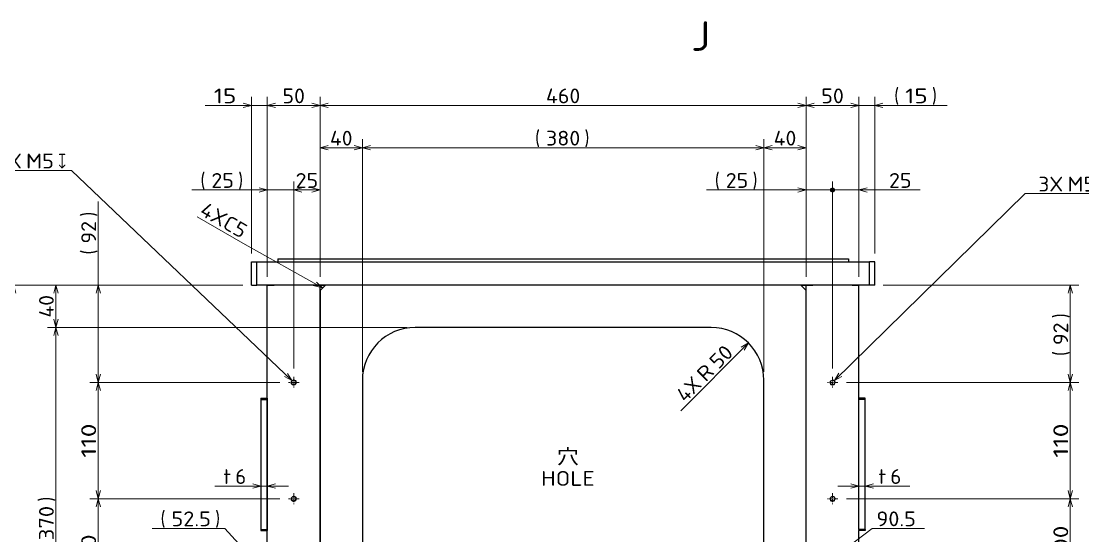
# Model space of a CAD drawing. Extents: x 0 to 1248, y -10 to 833.
# Drawn here: x 647.3 to 898.5, y 184.5 to 306.1 of the extents above; entities that cross this region are included whole.
import ezdxf
from ezdxf.enums import TextEntityAlignment as Align

# ---------------------------------------------------------------- set-up
doc = ezdxf.new("R2010")
doc.units = 0
doc.linetypes.add('DASHDOT', pattern=[18.5, 12, -3, 0.5, -3])
doc.layers.get('0').update_dxf_attribs({"lineweight": 13})
doc.styles.add('GDT', font='gdt.shx')
doc.styles.get("Standard").update_dxf_attribs({"font": 'isocp.shx'})
doc.dimstyles.get("Standard").update_dxf_attribs({"dimtxt": 2.5, "dimasz": 2.5, "dimexe": 1.25, "dimexo": 0.625, "dimtad": 1, "dimcen": 2.5, "dimadec": 0, "dimazin": 0, "dimtfac": 1, "dimtmove": 0, "dimatfit": 0, "dimfxl": 1, "dimarcsym": 0})

# ---------------------------------------------------------------- blocks, each defined once
blk = doc.blocks.new('*D8')
at = {"color": 7, "lineweight": 13}
blk.add_line((819.378692, 230.087332), (803.353398, 214.062041), dxfattribs=at)
blk.add_lwpolyline([(818.378692, 228.355276), (819.378692, 230.087332), (817.64664, 229.087332)], dxfattribs=at)
for s, rotation, width, p, p2 in [('50', 44.999942, 0.868247, (812.275104, 223.690848), (816.061091, 227.476828)), ('R', 44.999905, 1.078997, (809.279098, 220.694845), (811.568, 222.98374)), ('4X', 44.999974, 0.953546, (804.414058, 215.829809), (808.57199, 219.987738))]:
    blk.add_text(s, height=3.5, rotation=rotation, dxfattribs=dict(at, width=width)).set_placement(p, p2, align=Align.FIT)
blk = doc.blocks.new('*D9')
at = {"color": 7, "lineweight": 13}
for p, q in [((847.039855, 214.748495), (847.039855, 194.248495)), ((840.539855, 196.248495), (857.557555, 196.248495)), ((845.539855, 187.748495), (845.539855, 198.248495))]:
    blk.add_line(p, q, dxfattribs=at)
for points in [[(843.608001, 195.730856), (845.539855, 196.248495), (843.608001, 196.766135)], [(848.971709, 196.766135), (847.039855, 196.248495), (848.971709, 195.730856)]]:
    blk.add_lwpolyline(points, dxfattribs=at)
for s, width, p, p2 in [('t', 1.09249, (850.147147, 196.748495), (851.967963, 196.748495)), ('6', 0.913976, (852.967956, 196.748495), (855.557555, 196.748495))]:
    blk.add_text(s, height=3.5, dxfattribs=dict(at, width=width)).set_placement(p, p2, align=Align.FIT)
blk = doc.blocks.new('*D10')
at = {"color": 7, "lineweight": 13}
for p, q in [((704.039855, 214.748495), (704.039855, 194.248495)), ((693.147391, 196.248495), (710.539855, 196.248495))]:
    blk.add_line(p, q, dxfattribs=at)
for points in [[(702.108001, 195.730856), (704.039855, 196.248495), (702.108001, 196.766135)], [(707.471709, 196.766135), (705.539855, 196.248495), (707.471709, 195.730856)]]:
    blk.add_lwpolyline(points, dxfattribs=at)
for s, width, p, p2 in [('t', 1.09249, (695.147391, 196.748495), (696.968207, 196.748495)), ('6', 0.913976, (697.9682, 196.748495), (700.557799, 196.748495))]:
    blk.add_text(s, height=3.5, dxfattribs=dict(at, width=width)).set_placement(p, p2, align=Align.FIT)
blk = doc.blocks.new('*D13')
at = {"color": 214, "lineweight": 13}
for p, q in [((839.736388, 221.185797), (884.871634, 265.387198)), ((884.871634, 265.387198), (906.321197, 265.387198))]:
    blk.add_line(p, q, dxfattribs=at)
blk.add_lwpolyline([(840.754439, 222.907301), (839.736388, 221.185797), (841.478797, 222.167631)], dxfattribs=at)
for s, width, p, p2 in [('3X', 0.953546, (887.991424, 265.887198), (893.871627, 265.887198)), ('M5', 0.967101, (894.871634, 265.887198), (901.480155, 265.887198))]:
    blk.add_text(s, height=3.5, dxfattribs=dict(at, width=width)).set_placement(p, p2, align=Align.FIT)
at = {"color": 214, "lineweight": 13, "style": 'GDT', "width": 0.526012}
blk.add_text('x', height=3.5, dxfattribs=at).set_placement((902.480155, 265.887198), (904.321197, 265.887198), align=Align.FIT)
blk = doc.blocks.new('*D14')
at = {"color": 214, "lineweight": 13}
for p, q in [((659.215896, 270.851965), (639.588881, 270.851965)), ((711.337409, 221.179678), (659.215896, 270.851965))]:
    blk.add_line(p, q, dxfattribs=at)
blk.add_lwpolyline([(709.581809, 222.137724), (711.337409, 221.179678), (710.296035, 222.887175)], dxfattribs=at)
blk.add_arc((711.789855, 220.748495), 0.625, 313.031805, 170.000007, dxfattribs=at)
for s, width, p, p2 in [('3X', 0.953544, (641.588897, 271.351965), (647.469085, 271.351965)), ('M5', 0.967101, (648.469092, 271.351965), (655.077613, 271.351965))]:
    blk.add_text(s, height=3.5, dxfattribs=dict(at, width=width)).set_placement(p, p2, align=Align.FIT)
at = {"color": 214, "lineweight": 13, "style": 'GDT', "width": 0.52601}
blk.add_text('x', height=3.5, dxfattribs=at).set_placement((656.077613, 271.351965), (657.918647, 271.351965), align=Align.FIT)
blk = doc.blocks.new('*D21')
at = {"color": 7, "lineweight": 13}
for p, q in [((835.477355, 176.248495), (848.664855, 186.248495)), ((848.664855, 186.248495), (861.010665, 186.248495)), ((824.164855, 141.748495), (824.164855, 178.248495)), ((824.164855, 176.248495), (846.789855, 176.248495)), ((846.789855, 133.248495), (846.789855, 178.248495))]:
    blk.add_line(p, q, dxfattribs=at)
for points in [[(826.096705, 176.766135), (824.164855, 176.248495), (826.096705, 175.730856)], [(844.858001, 175.730856), (846.789855, 176.248495), (844.858001, 176.766135)]]:
    blk.add_lwpolyline(points, dxfattribs=at)
at = {"color": 7, "lineweight": 13, "width": 0.836938}
blk.add_text('90.5', height=3.5, dxfattribs=at).set_placement((849.664855, 186.748495), (859.010665, 186.748495), align=Align.FIT)
blk = doc.blocks.new('*D25')
at = {"color": 7, "lineweight": 13}
for p, q in [((695.539855, 186.248495), (678.290328, 186.248495)), ((704.602355, 176.248495), (695.539855, 186.248495)), ((698.039855, 133.248495), (698.039855, 178.248495)), ((698.039855, 176.248495), (711.164855, 176.248495)), ((711.164855, 141.748495), (711.164855, 178.248495))]:
    blk.add_line(p, q, dxfattribs=at)
for points in [[(699.971709, 176.766135), (698.039855, 176.248495), (699.971709, 175.730856)], [(709.233001, 175.730856), (711.164855, 176.248495), (709.233001, 176.766135)]]:
    blk.add_lwpolyline(points, dxfattribs=at)
for s, p in [('(', (680.290328, 186.748495)), (')', (693.214171, 186.748495))]:
    blk.add_text(s, height=3.5, dxfattribs=at).set_placement(p)
at = {"color": 7, "lineweight": 13, "width": 0.836938}
blk.add_text('52.5', height=3.5, dxfattribs=at).set_placement((682.868361, 186.748495), (692.214171, 186.748495), align=Align.FIT)
blk = doc.blocks.new('*D35')
at = {"color": 7, "lineweight": 13}
for p, q in [((718.039855, 245.748495), (718.039855, 278.248495)), ((728.039855, 223.248495), (728.039855, 278.248495)), ((718.039855, 276.248495), (728.039855, 276.248495))]:
    blk.add_line(p, q, dxfattribs=at)
for points in [[(719.971705, 276.766135), (718.039855, 276.248495), (719.971705, 275.730856)], [(726.108005, 275.730856), (728.039855, 276.248495), (726.108005, 276.766135)]]:
    blk.add_lwpolyline(points, dxfattribs=at)
at = {"color": 7, "lineweight": 13, "width": 0.868247}
blk.add_text('40', height=3.5, dxfattribs=at).set_placement((720.362761, 276.748495), (725.716949, 276.748495), align=Align.FIT)
blk = doc.blocks.new('*D36')
at = {"color": 7, "lineweight": 13}
for p, q in [((728.039855, 223.248495), (728.039855, 278.248495)), ((823.039855, 223.248495), (823.039855, 278.248495)), ((728.039855, 276.248495), (823.039855, 276.248495))]:
    blk.add_line(p, q, dxfattribs=at)
for points in [[(729.971705, 276.766135), (728.039855, 276.248495), (729.971705, 275.730856)], [(821.108005, 275.730856), (823.039855, 276.248495), (821.108005, 276.766135)]]:
    blk.add_lwpolyline(points, dxfattribs=at)
for s, p in [('(', (768.902428, 276.748495)), (')', (780.599248, 276.748495))]:
    blk.add_text(s, height=3.5, dxfattribs=at).set_placement(p)
at = {"color": 7, "lineweight": 13, "width": 0.854609}
blk.add_text('380', height=3.5, dxfattribs=at).set_placement((771.480462, 276.748495), (779.599248, 276.748495), align=Align.FIT)
blk = doc.blocks.new('*D37')
at = {"color": 7, "lineweight": 13}
for p, q in [((823.039855, 223.248495), (823.039855, 278.248495)), ((833.039855, 245.748495), (833.039855, 278.248495)), ((823.039855, 276.248495), (833.039855, 276.248495))]:
    blk.add_line(p, q, dxfattribs=at)
for points in [[(824.971705, 276.766135), (823.039855, 276.248495), (824.971705, 275.730856)], [(831.108005, 275.730856), (833.039855, 276.248495), (831.108005, 276.766135)]]:
    blk.add_lwpolyline(points, dxfattribs=at)
at = {"color": 7, "lineweight": 13, "width": 0.868247}
blk.add_text('40', height=3.5, dxfattribs=at).set_placement((825.362761, 276.748495), (830.716949, 276.748495), align=Align.FIT)
blk = doc.blocks.new('*D38')
at = {"color": 7, "lineweight": 13}
for p, q in [((718.039855, 245.748495), (718.039855, 288.248495)), ((833.039855, 245.748495), (833.039855, 288.248495)), ((718.039855, 286.248495), (833.039855, 286.248495))]:
    blk.add_line(p, q, dxfattribs=at)
for points in [[(719.971705, 286.766135), (718.039855, 286.248495), (719.971705, 285.730856)], [(831.108005, 285.730856), (833.039855, 286.248495), (831.108005, 286.766135)]]:
    blk.add_lwpolyline(points, dxfattribs=at)
at = {"color": 7, "lineweight": 13, "width": 0.854609}
blk.add_text('460', height=3.5, dxfattribs=at).set_placement((771.480462, 286.748495), (779.599248, 286.748495), align=Align.FIT)
blk = doc.blocks.new('*D39')
at = {"color": 7, "lineweight": 13}
for p, q in [((705.539855, 245.748495), (705.539855, 288.248495)), ((718.039855, 245.748495), (718.039855, 288.248495)), ((705.539855, 286.248495), (718.039855, 286.248495))]:
    blk.add_line(p, q, dxfattribs=at)
for points in [[(707.471709, 286.766135), (705.539855, 286.248495), (707.471709, 285.730856)], [(716.108005, 285.730856), (718.039855, 286.248495), (716.108005, 286.766135)]]:
    blk.add_lwpolyline(points, dxfattribs=at)
at = {"color": 7, "lineweight": 13, "width": 0.868247}
blk.add_text('50', height=3.5, dxfattribs=at).set_placement((709.112761, 286.748495), (714.466949, 286.748495), align=Align.FIT)
blk = doc.blocks.new('*D40')
at = {"color": 7, "lineweight": 13}
for p, q in [((833.039855, 245.748495), (833.039855, 288.248495)), ((845.539855, 245.748495), (845.539855, 288.248495)), ((833.039855, 286.248495), (845.539855, 286.248495))]:
    blk.add_line(p, q, dxfattribs=at)
for points in [[(834.971705, 286.766135), (833.039855, 286.248495), (834.971705, 285.730856)], [(843.608001, 285.730856), (845.539855, 286.248495), (843.608001, 286.766135)]]:
    blk.add_lwpolyline(points, dxfattribs=at)
at = {"color": 7, "lineweight": 13, "width": 0.868247}
blk.add_text('50', height=3.5, dxfattribs=at).set_placement((836.612761, 286.748495), (841.966949, 286.748495), align=Align.FIT)
blk = doc.blocks.new('*D41')
at = {"color": 7, "lineweight": 13}
for p, q in [((701.789855, 251.248495), (701.789855, 288.248495)), ((705.539855, 245.748495), (705.539855, 288.248495)), ((690.879386, 286.248495), (710.539855, 286.248495))]:
    blk.add_line(p, q, dxfattribs=at)
for points in [[(699.858001, 285.730856), (701.789855, 286.248495), (699.858001, 286.766135)], [(707.471709, 286.766135), (705.539855, 286.248495), (707.471709, 285.730856)]]:
    blk.add_lwpolyline(points, dxfattribs=at)
at = {"color": 7, "lineweight": 13, "width": 0.868247}
blk.add_text('15', height=3.5, dxfattribs=at).set_placement((692.879394, 286.748495), (698.233581, 286.748495), align=Align.FIT)
blk = doc.blocks.new('*D42')
at = {"color": 7, "lineweight": 13}
for p, q in [((845.539855, 245.748495), (845.539855, 288.248495)), ((849.289855, 251.248495), (849.289855, 288.248495)), ((840.539855, 286.248495), (866.387389, 286.248495))]:
    blk.add_line(p, q, dxfattribs=at)
for points in [[(843.608001, 285.730856), (845.539855, 286.248495), (843.608001, 286.766135)], [(851.221709, 286.766135), (849.289855, 286.248495), (851.221709, 285.730856)]]:
    blk.add_lwpolyline(points, dxfattribs=at)
for s, p in [('(', (853.877135, 286.748495)), (')', (862.809356, 286.748495))]:
    blk.add_text(s, height=3.5, dxfattribs=at).set_placement(p)
at = {"color": 7, "lineweight": 13, "width": 0.868247}
blk.add_text('15', height=3.5, dxfattribs=at).set_placement((856.455169, 286.748495), (861.809356, 286.748495), align=Align.FIT)
blk = doc.blocks.new('*D44')
at = {"color": 7, "lineweight": 13}
for p, q in [((738.539855, 233.748495), (653.539855, 233.748495)), ((655.539855, 141.248495), (655.539855, 233.748495)), ((738.539855, 141.248495), (653.539855, 141.248495))]:
    blk.add_line(p, q, dxfattribs=at)
for points in [[(656.057494, 231.816641), (655.539855, 233.748495), (655.022216, 231.816641)], [(655.022216, 143.180346), (655.539855, 141.248495), (656.057494, 143.180346)]]:
    blk.add_lwpolyline(points, dxfattribs=at)
for s, p in [(')', (655.039855, 192.55789)), ('(', (655.039855, 180.861067))]:
    blk.add_text(s, height=3.5, rotation=90.000003, dxfattribs=at).set_placement(p)
at = {"color": 7, "lineweight": 13, "width": 0.854609}
blk.add_text('370', height=3.5, rotation=90, dxfattribs=at).set_placement((655.039855, 183.439101), (655.039855, 191.55789), align=Align.FIT)
blk = doc.blocks.new('*D45')
at = {"color": 7, "lineweight": 13}
for p, q in [((699.789855, 243.748495), (653.539855, 243.748495)), ((655.539855, 233.748495), (655.539855, 243.748495)), ((738.539855, 233.748495), (653.539855, 233.748495))]:
    blk.add_line(p, q, dxfattribs=at)
for points in [[(656.057494, 241.816641), (655.539855, 243.748495), (655.022216, 241.816641)], [(655.022216, 235.68035), (655.539855, 233.748495), (656.057494, 235.68035)]]:
    blk.add_lwpolyline(points, dxfattribs=at)
at = {"color": 7, "lineweight": 13, "width": 0.868247}
blk.add_text('40', height=3.5, rotation=90, dxfattribs=at).set_placement((655.039855, 236.071402), (655.039855, 241.425589), align=Align.FIT)
blk = doc.blocks.new('*D46')
at = {"color": 7, "lineweight": 13}
for p, q in [((699.789855, 243.748495), (643.539855, 243.748495)), ((645.539855, 131.248495), (645.539855, 243.748495)), ((696.039855, 131.248495), (643.539855, 131.248495))]:
    blk.add_line(p, q, dxfattribs=at)
for points in [[(646.057494, 241.816641), (645.539855, 243.748495), (645.022216, 241.816641)], [(645.022216, 133.180346), (645.539855, 131.248495), (646.057494, 133.180346)]]:
    blk.add_lwpolyline(points, dxfattribs=at)
for s, p in [(')', (645.039855, 192.55789)), ('(', (645.039855, 180.861067))]:
    blk.add_text(s, height=3.5, rotation=90.000003, dxfattribs=at).set_placement(p)
at = {"color": 7, "lineweight": 13, "width": 0.854609}
blk.add_text('450', height=3.5, rotation=90, dxfattribs=at).set_placement((645.039855, 183.439101), (645.039855, 191.55789), align=Align.FIT)
blk = doc.blocks.new('*D56')
at = {"color": 7, "lineweight": 13}
for p, q in [((851.289855, 243.748495), (897.539855, 243.748495)), ((895.539855, 220.748495), (895.539855, 243.748495)), ((842.577353, 220.748495), (897.539855, 220.748495))]:
    blk.add_line(p, q, dxfattribs=at)
for points in [[(896.057494, 241.816641), (895.539855, 243.748495), (895.022216, 241.816641)], [(895.022216, 222.68035), (895.539855, 220.748495), (896.057494, 222.68035)]]:
    blk.add_lwpolyline(points, dxfattribs=at)
for s, p in [(')', (895.039855, 235.925589)), ('(', (895.039855, 226.993368))]:
    blk.add_text(s, height=3.5, rotation=90.000003, dxfattribs=at).set_placement(p)
at = {"color": 7, "lineweight": 13, "width": 0.868247}
blk.add_text('92', height=3.5, rotation=90, dxfattribs=at).set_placement((895.039855, 229.571402), (895.039855, 234.925589), align=Align.FIT)
blk = doc.blocks.new('*D57')
at = {"color": 7, "lineweight": 13}
for p, q in [((842.577353, 220.748495), (897.539855, 220.748495)), ((895.539855, 193.248495), (895.539855, 220.748495)), ((842.577353, 193.248495), (897.539855, 193.248495))]:
    blk.add_line(p, q, dxfattribs=at)
for points in [[(896.057494, 218.816641), (895.539855, 220.748495), (895.022216, 218.816641)], [(895.022216, 195.18035), (895.539855, 193.248495), (896.057494, 195.18035)]]:
    blk.add_lwpolyline(points, dxfattribs=at)
at = {"color": 7, "lineweight": 13, "width": 0.854609}
blk.add_text('110', height=3.5, rotation=90, dxfattribs=at).set_placement((895.039855, 202.939101), (895.039855, 211.05789), align=Align.FIT)
blk = doc.blocks.new('*D58')
at = {"color": 7, "lineweight": 13}
for p, q in [((842.577353, 193.248495), (897.539855, 193.248495)), ((895.539855, 168.248495), (895.539855, 193.248495)), ((842.577353, 168.248495), (897.539855, 168.248495))]:
    blk.add_line(p, q, dxfattribs=at)
for points in [[(896.057494, 191.316641), (895.539855, 193.248495), (895.022216, 191.316641)], [(895.022216, 170.18035), (895.539855, 168.248495), (896.057494, 170.18035)]]:
    blk.add_lwpolyline(points, dxfattribs=at)
at = {"color": 7, "lineweight": 13, "width": 0.854609}
blk.add_text('100', height=3.5, rotation=90, dxfattribs=at).set_placement((895.039855, 178.770643), (895.039855, 186.889433), align=Align.FIT)
blk = doc.blocks.new('*D60')
at = {"color": 7, "lineweight": 13}
for p, q in [((665.539855, 220.748495), (665.539855, 263.503622)), ((699.789855, 243.748495), (663.539855, 243.748495)), ((708.502357, 220.748495), (663.539855, 220.748495))]:
    blk.add_line(p, q, dxfattribs=at)
for points in [[(666.057494, 241.816641), (665.539855, 243.748495), (665.022216, 241.816641)], [(665.022216, 222.68035), (665.539855, 220.748495), (666.057494, 222.68035)]]:
    blk.add_lwpolyline(points, dxfattribs=at)
for s, p in [(')', (665.039855, 259.925589)), ('(', (665.039855, 250.993368))]:
    blk.add_text(s, height=3.5, rotation=90.000003, dxfattribs=at).set_placement(p)
at = {"color": 7, "lineweight": 13, "width": 0.868247}
blk.add_text('92', height=3.5, rotation=90, dxfattribs=at).set_placement((665.039855, 253.571402), (665.039855, 258.925589), align=Align.FIT)
blk = doc.blocks.new('*D61')
at = {"color": 7, "lineweight": 13}
for p, q in [((708.502357, 220.748495), (663.539855, 220.748495)), ((665.539855, 193.248495), (665.539855, 220.748495)), ((708.502357, 193.248495), (663.539855, 193.248495))]:
    blk.add_line(p, q, dxfattribs=at)
for points in [[(666.057494, 218.816641), (665.539855, 220.748495), (665.022216, 218.816641)], [(665.022216, 195.18035), (665.539855, 193.248495), (666.057494, 195.18035)]]:
    blk.add_lwpolyline(points, dxfattribs=at)
at = {"color": 7, "lineweight": 13, "width": 0.854609}
blk.add_text('110', height=3.5, rotation=90, dxfattribs=at).set_placement((665.039855, 202.939101), (665.039855, 211.05789), align=Align.FIT)
blk = doc.blocks.new('*D62')
at = {"color": 7, "lineweight": 13}
for p, q in [((708.502357, 193.248495), (663.539855, 193.248495)), ((665.539855, 168.248495), (665.539855, 193.248495)), ((708.502357, 168.248495), (663.539855, 168.248495))]:
    blk.add_line(p, q, dxfattribs=at)
for points in [[(666.057494, 191.316641), (665.539855, 193.248495), (665.022216, 191.316641)], [(665.022216, 170.18035), (665.539855, 168.248495), (666.057494, 170.18035)]]:
    blk.add_lwpolyline(points, dxfattribs=at)
at = {"color": 7, "lineweight": 13, "width": 0.854609}
blk.add_text('100', height=3.5, rotation=90, dxfattribs=at).set_placement((665.039855, 176.689101), (665.039855, 184.80789), align=Align.FIT)
blk = doc.blocks.new('*D64')
at = {"color": 7, "lineweight": 13}
for p, q in [((839.289855, 224.035994), (839.289855, 268.248495)), ((839.789855, 266.248495), (859.99404, 266.248495)), ((845.539855, 245.748495), (845.539855, 268.248495))]:
    blk.add_line(p, q, dxfattribs=at)
at = {"color": 7, "lineweight": 13, "const_width": 0.5}
for points in [[(839.539855, 266.248495, 1), (839.039855, 266.248495)], [(839.039855, 266.248495, 1), (839.539855, 266.248495)]]:
    blk.add_lwpolyline(points, format="xyb", dxfattribs=at)
at = {"color": 7, "lineweight": 13}
blk.add_lwpolyline([(847.471709, 266.766135), (845.539855, 266.248495), (847.471709, 265.730856)], dxfattribs=at)
blk.add_circle((839.289855, 266.248495), 0.5, dxfattribs=at)
at = {"color": 7, "lineweight": 13, "width": 0.868247}
blk.add_text('25', height=3.5, dxfattribs=at).set_placement((852.639846, 266.748495), (857.994033, 266.748495), align=Align.FIT)
blk = doc.blocks.new('*D65')
at = {"color": 7, "lineweight": 13}
for p, q in [((809.430263, 266.248495), (838.789855, 266.248495)), ((833.039855, 245.748495), (833.039855, 268.248495)), ((839.289855, 224.035994), (839.289855, 268.248495))]:
    blk.add_line(p, q, dxfattribs=at)
blk.add_lwpolyline([(831.108005, 265.730856), (833.039855, 266.248495), (831.108005, 266.766135)], dxfattribs=at)
at = {"color": 7, "lineweight": 13, "const_width": 0.5}
for points in [[(839.539855, 266.248495, 1), (839.039855, 266.248495)], [(839.039855, 266.248495, 1), (839.539855, 266.248495)]]:
    blk.add_lwpolyline(points, format="xyb", dxfattribs=at)
at = {"color": 7, "lineweight": 13}
blk.add_circle((839.289855, 266.248495), 0.5, dxfattribs=at)
for s, p in [('(', (811.430263, 266.748495)), (')', (820.362487, 266.748495))]:
    blk.add_text(s, height=3.5, dxfattribs=at).set_placement(p)
at = {"color": 7, "lineweight": 13, "width": 0.868247}
blk.add_text('25', height=3.5, dxfattribs=at).set_placement((814.0083, 266.748495), (819.362487, 266.748495), align=Align.FIT)
blk = doc.blocks.new('*D66')
at = {"color": 7, "lineweight": 13}
for p, q in [((711.789855, 224.035994), (711.789855, 268.248495)), ((711.789855, 266.248495), (718.039855, 266.248495)), ((718.039855, 245.748495), (718.039855, 268.248495))]:
    blk.add_line(p, q, dxfattribs=at)
for points in [[(713.721705, 266.766135), (711.789855, 266.248495), (713.721705, 265.730856)], [(716.108005, 265.730856), (718.039855, 266.248495), (716.108005, 266.766135)]]:
    blk.add_lwpolyline(points, dxfattribs=at)
at = {"color": 7, "lineweight": 13, "width": 0.868248}
blk.add_text('25', height=3.5, dxfattribs=at).set_placement((712.237258, 266.748495), (717.591453, 266.748495), align=Align.FIT)
blk = doc.blocks.new('*D67')
at = {"color": 7, "lineweight": 13}
for p, q in [((687.728232, 266.248495), (716.789855, 266.248495)), ((705.539855, 245.748495), (705.539855, 268.248495)), ((711.789855, 224.035994), (711.789855, 268.248495))]:
    blk.add_line(p, q, dxfattribs=at)
for points in [[(703.608001, 265.730856), (705.539855, 266.248495), (703.608001, 266.766135)], [(713.721705, 266.766135), (711.789855, 266.248495), (713.721705, 265.730856)]]:
    blk.add_lwpolyline(points, dxfattribs=at)
for s, p in [('(', (689.728232, 266.748495)), (')', (698.66046, 266.748495))]:
    blk.add_text(s, height=3.5, dxfattribs=at).set_placement(p)
at = {"color": 7, "lineweight": 13, "width": 0.868247}
blk.add_text('25', height=3.5, dxfattribs=at).set_placement((692.306273, 266.748495), (697.66046, 266.748495), align=Align.FIT)

msp = doc.modelspace()

# ---------------------------------------------------------------- linework, layer by layer
at = {"color": 7, "lineweight": 25}
for p, q in [((701.7899, 243.7485), (701.7899, 249.2485)), ((701.7899, 249.2485), (703.0399, 249.2485)), ((703.0399, 243.7485), (703.0399, 249.2485)), ((703.0399, 249.2485), (848.0399, 249.2485)), ((708.0399, 249.9985), (843.0399, 249.9985)), ((708.0399, 249.9985), (708.0399, 249.2485)), ((843.0399, 249.9985), (843.0399, 249.2485)), ((849.2899, 249.2485), (848.0399, 249.2485)), ((848.0399, 243.7485), (848.0399, 249.2485)), ((849.2899, 243.7485), (849.2899, 249.2485)), ((701.7899, 243.7485), (703.0399, 243.7485)), ((848.0399, 243.7485), (703.0399, 243.7485)), ((705.5399, 131.2485), (705.5399, 243.7485)), ((705.5399, 243.7485), (707.1399, 243.7485)), ((716.4399, 243.7485), (707.1399, 243.7485)), ((716.4399, 243.7485), (718.0399, 243.7485)), ((718.0398, 243.7485), (719.2898, 243.7485)), ((718.0399, 139.9986), (718.0399, 243.7485)), ((719.2899, 243.7485), (718.0399, 242.4985)), ((831.7899, 243.7485), (719.2899, 243.7485)), ((833.0399, 242.4985), (831.7899, 243.7485)), ((831.7899, 243.7485), (833.0398, 243.7485)), ((833.0399, 131.2485), (833.0399, 243.7485)), ((833.0399, 243.7485), (834.6399, 243.7485)), ((843.9399, 243.7485), (834.6399, 243.7485)), ((843.9399, 243.7485), (845.5399, 243.7485)), ((845.5399, 216.9985), (845.5399, 243.7485)), ((849.2899, 243.7485), (848.0399, 243.7485)), ((718.0399, 242.4985), (718.0399, 139.9986)), ((810.5399, 233.7485), (740.5399, 233.7485)), ((728.0399, 221.2485), (728.0399, 153.7485)), ((823.0399, 153.7485), (823.0399, 221.2485)), ((704.0399, 216.9985), (705.5399, 216.9985)), ((704.0399, 216.9985), (704.0399, 216.7485)), ((704.0399, 216.7485), (705.5399, 216.7485)), ((704.0399, 216.7485), (704.0399, 185.9985)), ((705.5399, 216.9985), (705.5399, 216.7485)), ((705.5399, 216.7485), (705.5399, 185.9985)), ((847.0399, 216.9985), (845.5399, 216.9985)), ((845.5399, 216.7485), (845.5399, 216.9985)), ((847.0399, 216.7485), (845.5399, 216.7485)), ((845.5399, 185.9985), (845.5399, 216.7485)), ((847.0399, 216.7485), (847.0399, 216.9985)), ((847.0399, 185.9985), (847.0399, 216.7485)), ((704.0399, 185.9985), (705.5399, 185.9985)), ((704.0399, 185.9985), (704.0399, 185.7485)), ((705.5399, 185.9985), (705.5399, 185.7485)), ((847.0399, 185.9985), (845.5399, 185.9985)), ((845.5399, 185.9985), (845.5399, 185.7485)), ((847.0399, 185.9985), (847.0399, 185.7485)), ((704.0399, 185.7485), (705.5399, 185.7485)), ((845.5399, 131.2485), (845.5399, 185.7485)), ((847.0399, 185.7485), (845.5399, 185.7485))]:
    msp.add_line(p, q, dxfattribs=at)
at = {"color": 7, "linetype": 'DASHDOT', "lineweight": 13, "ltscale": 0.064375}
for p, q in [((711.7899, 222.036), (711.7899, 219.461)), ((839.2899, 222.036), (839.2899, 219.461)), ((713.0774, 220.7485), (710.5024, 220.7485)), ((840.5774, 220.7485), (838.0024, 220.7485)), ((711.7899, 194.536), (711.7899, 191.961)), ((839.2899, 194.536), (839.2899, 191.961)), ((713.0774, 193.2485), (710.5024, 193.2485)), ((840.5774, 193.2485), (838.0024, 193.2485))]:
    msp.add_line(p, q, dxfattribs=at)
at = {"color": 7, "lineweight": 13}
for points in [[(718.6411, 243.0998), (699.7513, 253.6653), (688.9398, 259.9073)], [(716.7024, 243.591), (718.6411, 243.0998), (717.2078, 244.4946)]]:
    msp.add_lwpolyline(points, dxfattribs=at)
at = {"color": 7, "lineweight": 25}
for centre in [(711.7899, 220.7485), (839.2899, 220.7485), (711.7899, 193.2485), (839.2899, 193.2485)]:
    msp.add_circle(centre, 0.5375, dxfattribs=at)
for centre, start, end in [((740.5399, 221.2485), 90, 180), ((810.5399, 221.2485), 0, 90)]:
    msp.add_arc(centre, 12.5, start, end, dxfattribs=at)
at = {"color": 7, "lineweight": 13}
for centre in [(711.7899, 220.7485), (839.2899, 220.7485), (711.7899, 193.2485), (839.2899, 193.2485)]:
    msp.add_arc(centre, 0.625, 169.999993, 100.000014, dxfattribs=at)

# ---------------------------------------------------------------- texts
for s, height, width, p, p2 in [('J', 7, 1.148718, (805.8212, 299.1459), (810.416, 299.1459)), ('穴', 3.5, 2.071676, (774.0747, 201.4795), (779.2539, 201.4795)), ('HOLE', 3.5, 0.977323, (770.3117, 196.3003), (783.0169, 196.3003))]:
    msp.add_text(s, height=height, dxfattribs=dict(at, width=width)).set_placement(p, p2, align=Align.FIT)
at = {"color": 7, "lineweight": 13, "width": 0.902623}
msp.add_text('4XC5', height=3.5, rotation=330.00001, dxfattribs=at).set_placement((689.3039, 260.5381), (699.466, 254.671), align=Align.FIT)

# ---------------------------------------------------------------- dimensions: what is measured, and where the dimension line sits
at = {"lineweight": 0}
for base, p1, p2, picture, middle in [((705.5399, 286.2485), (701.7899, 249.2485), (705.5399, 243.7485), '*D41', (695.5565, 286.2485)), ((718.0399, 266.2485), (711.7899, 222.036), (718.0399, 243.7485), '*D66', (714.9144, 266.2485)), ((845.5399, 266.2485), (839.2899, 222.036), (845.5399, 243.7485), '*D64', (855.3169, 266.2485)), ((846.7899, 176.2485), (824.1649, 139.7485), (846.7899, 131.2485), '*D21', (854.3378, 176.2485))]:
    dim = msp.add_linear_dim(base=base, p1=p1, p2=p2, dimstyle='STANDARD', override={"dimlfac": 4}, dxfattribs=at)
    dim.commit()
    dim.dimension.update_dxf_attribs({"geometry": picture, "text_midpoint": middle, "dimtype": 160})
for base, p1, p2, angle, picture, middle, dimtype in [((718.0399, 286.2485), (705.5399, 243.7485), (718.0399, 243.7485), 0, '*D39', (711.7899, 286.2485), 161), ((718.0399, 286.2485), (833.0399, 243.7485), (718.0399, 243.7485), 180, '*D38', (775.5399, 286.2485), 161), ((833.0399, 286.2485), (845.5399, 243.7485), (833.0399, 243.7485), 180, '*D40', (839.2899, 286.2485), 161), ((718.0399, 276.2485), (728.0399, 221.2485), (718.0399, 243.7485), 180, '*D35', (723.0399, 276.2485), 160), ((823.0399, 276.2485), (833.0399, 243.7485), (823.0399, 221.2485), 180, '*D37', (828.0399, 276.2485), 160), ((655.5399, 233.7485), (701.7899, 243.7485), (740.5399, 233.7485), 270, '*D45', (655.5399, 238.7485), 160), ((665.5399, 220.7485), (710.5024, 193.2485), (710.5024, 220.7485), 90, '*D61', (665.5399, 206.9985), 161), ((895.5399, 220.7485), (840.5774, 193.2485), (840.5774, 220.7485), 90, '*D57', (895.5399, 206.9985), 161), ((665.5399, 193.2485), (710.5024, 168.2485), (710.5024, 193.2485), 90, '*D62', (665.5399, 180.7485), 161), ((895.5399, 193.2485), (840.5774, 168.2485), (840.5774, 193.2485), 90, '*D58', (895.5399, 182.83), 161)]:
    dim = msp.add_linear_dim(base=base, p1=p1, p2=p2, angle=angle, dimstyle='STANDARD', override={"dimlfac": 4}, dxfattribs=at)
    dim.commit()
    dim.dimension.update_dxf_attribs({"geometry": picture, "text_midpoint": middle, "dimtype": dimtype})
for base, p1, p2, angle, text, picture, middle, dimtype in [((845.5399, 286.2485), (849.2899, 249.2485), (845.5399, 243.7485), 180, '(<>)', '*D42', (859.1323, 286.2485), 160), ((728.0399, 276.2485), (823.0399, 221.2485), (728.0399, 221.2485), 180, '(<>)', '*D36', (775.5399, 276.2485), 161), ((665.5399, 243.7485), (710.5024, 220.7485), (701.7899, 243.7485), 90, '(<>)', '*D60', (665.5399, 256.2485), 160), ((645.5399, 131.2485), (701.7899, 243.7485), (698.0399, 131.2485), 270, '(<>)', '*D46', (645.5399, 187.4985), 160), ((895.5399, 243.7485), (840.5774, 220.7485), (849.2899, 243.7485), 90, '(<>)', '*D56', (895.5399, 232.2485), 160), ((655.5399, 141.2485), (740.5399, 233.7485), (740.5399, 141.2485), 270, '(<>)', '*D44', (655.5399, 187.4985), 161), ((845.5399, 196.2485), (847.0399, 216.7485), (845.5399, 185.7485), 180, 't<>', '*D9', (852.8524, 196.2485), 160)]:
    dim = msp.add_linear_dim(base=base, p1=p1, p2=p2, angle=angle, text=text, dimstyle='STANDARD', override={"dimlfac": 4}, dxfattribs=at)
    dim.commit()
    dim.dimension.update_dxf_attribs({"geometry": picture, "text_midpoint": middle, "dimtype": dimtype})
for p1, p2, picture, middle in [((712.2423, 220.3173), (711.3374, 221.1797), '*D14', (653.1336, 276.6485)), ((838.8433, 220.3112), (839.7364, 221.1858), '*D13', (891.7567, 272.1298))]:
    dim = msp.add_diameter_dim_2p(p1=p1, p2=p2, text='3XM5↧', dimstyle='STANDARD', override={"dimlfac": 4}, dxfattribs=at)
    dim.commit()
    dim.dimension.update_dxf_attribs({"geometry": picture, "text_midpoint": middle, "dimtype": 163})
for base, p1, p2, text, picture, middle in [((711.7899, 266.2485), (705.5399, 243.7485), (711.7899, 222.036), '(<>)', '*D67', (694.9834, 266.2485)), ((839.2899, 266.2485), (833.0399, 243.7485), (839.2899, 222.036), '(<>)', '*D65', (816.6854, 266.2485)), ((705.5399, 196.2485), (704.0399, 216.7485), (705.5399, 198.7485), 't<>', '*D10', (697.8526, 196.2485)), ((711.1649, 176.2485), (698.0399, 131.2485), (711.1649, 139.7485), '(<>)', '*D25', (687.5413, 176.2485))]:
    dim = msp.add_linear_dim(base=base, p1=p1, p2=p2, text=text, dimstyle='STANDARD', override={"dimlfac": 4}, dxfattribs=at)
    dim.commit()
    dim.dimension.update_dxf_attribs({"geometry": picture, "text_midpoint": middle, "dimtype": 160})
dim = msp.add_radius_dim(center=(810.5399, 221.2485), mpoint=(819.3787, 230.0873), text='4X<>', dimstyle='STANDARD', override={"dimlfac": 4}, dxfattribs=at)
dim.commit()
dim.dimension.update_dxf_attribs({"geometry": '*D8', "text_midpoint": (810.5911, 221.2998), "dimtype": 164})

doc.saveas('drawing.dxf')
